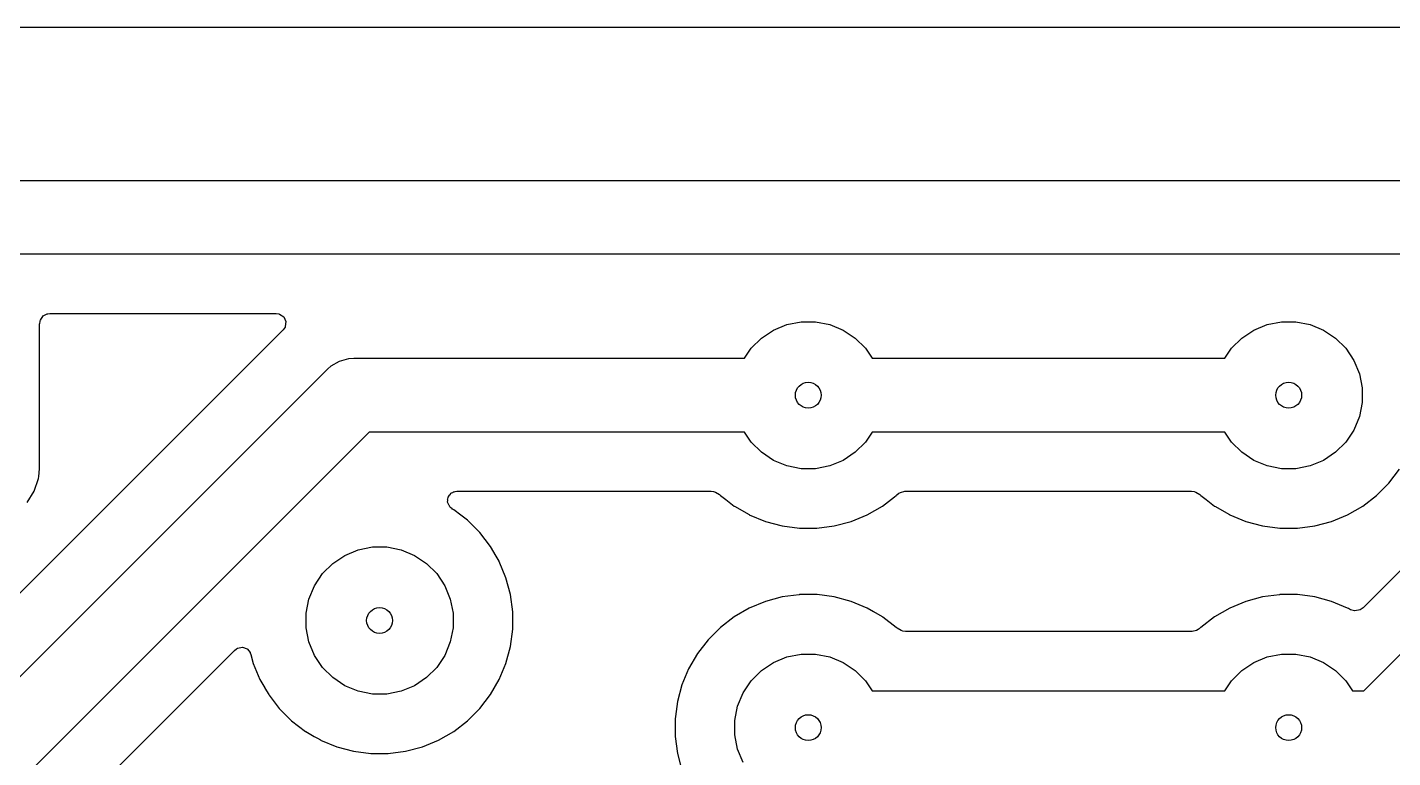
# Model space of a CAD drawing. Header units: millimetres. Extents: x 20 to 124, y -124 to -20.
# Drawn here: x 49.15 to 67.63, y -29.89 to -20 of the extents above; entities that cross this region are included whole.
import ezdxf

# ---------------------------------------------------------------- set-up
doc = ezdxf.new("R2010")
doc.units = ezdxf.units.MM
doc.layers.add('B.Cu', color=153, linetype='CONTINUOUS', true_color=0x4d7fc4)
doc.layers.add('Edge.Cuts', color=254, linetype='CONTINUOUS', true_color=0xd0d2cd)

msp = doc.modelspace()

# ---------------------------------------------------------------- linework, layer by layer
at = {"layer": 'B.Cu', "linetype": 'CONTINUOUS'}
for p, q in [((42.5752, -22.0731), (81.4994, -22.0731)), ((81.292294, -23.0731), (42.782307, -23.0731)), ((49.3205, -24.015429), (49.321146, -24.010939)), ((49.3205, -25.97497), (49.3205, -24.015429)), ((49.321146, -24.010939), (49.325523, -23.980493)), ((49.325523, -23.980493), (49.327886, -23.972448)), ((49.327886, -23.972448), (49.329927, -23.965494)), ((49.329927, -23.965494), (49.367672, -23.906744)), ((49.367672, -23.906744), (49.3677, -23.906719)), ((49.367699, -23.906719), (49.369041, -23.905556)), ((49.3677, -23.906719), (49.367699, -23.906719)), ((49.369041, -23.905556), (49.42392, -23.878077)), ((49.42392, -23.878077), (49.431479, -23.876433)), ((49.431479, -23.876433), (49.457832, -23.8736)), ((49.457832, -23.8736), (52.520023, -23.8736)), ((52.520023, -23.8736), (52.55495, -23.878621)), ((52.55495, -23.878621), (52.565803, -23.881807)), ((52.565803, -23.881807), (52.624584, -23.919577)), ((52.624584, -23.919577), (52.653613, -23.983131)), ((52.653613, -23.983131), (52.643674, -24.05229)), ((59.429715, -24.02306), (59.621983, -23.984815)), ((59.621983, -23.984815), (59.818017, -23.984815)), ((59.818017, -23.984815), (60.010285, -24.02306)), ((65.929715, -24.02306), (66.121983, -23.984815)), ((66.121983, -23.984815), (66.318017, -23.984815)), ((66.318017, -23.984815), (66.510285, -24.02306)), ((52.615372, -24.095442), (40.944788, -35.766026)), ((52.640488, -24.059267), (52.615372, -24.095442)), ((52.643673, -24.052292), (52.640488, -24.059267)), ((52.643674, -24.05229), (52.643673, -24.052292)), ((59.085607, -24.20699), (59.248603, -24.098079)), ((59.248603, -24.098079), (59.429715, -24.02306)), ((60.010285, -24.02306), (60.191397, -24.098079)), ((60.191397, -24.098079), (60.354393, -24.20699)), ((65.585607, -24.20699), (65.748603, -24.098079)), ((65.748603, -24.098079), (65.929715, -24.02306)), ((66.510285, -24.02306), (66.691397, -24.098079)), ((66.691397, -24.098079), (66.854393, -24.20699)), ((58.857191, -24.48), (58.94699, -24.345607)), ((58.94699, -24.345607), (59.085607, -24.20699)), ((60.354393, -24.20699), (60.49301, -24.345607)), ((60.49301, -24.345607), (60.582809, -24.48)), ((65.357191, -24.48), (65.44699, -24.345607)), ((65.44699, -24.345607), (65.585607, -24.20699)), ((66.854393, -24.20699), (66.99301, -24.345607)), ((66.99301, -24.345607), (67.101921, -24.508603)), ((53.265619, -24.583323), (53.378658, -24.51806)), ((53.378658, -24.51806), (53.504737, -24.484277)), ((53.504737, -24.484277), (53.504752, -24.484277)), ((53.504752, -24.484277), (53.57, -24.48)), ((53.57, -24.48), (58.857191, -24.48)), ((60.582809, -24.48), (65.357191, -24.48)), ((67.101921, -24.508603), (67.17694, -24.689715)), ((41.366647, -36.476247), (53.216447, -24.626447)), ((53.216447, -24.626447), (53.265603, -24.583338)), ((53.265603, -24.583338), (53.265619, -24.583323)), ((67.17694, -24.689715), (67.215185, -24.881983)), ((67.215185, -24.881983), (67.215185, -25.078017)), ((67.215185, -25.078017), (67.17694, -25.270285)), ((67.17694, -25.270285), (67.101921, -25.451397)), ((53.777106, -25.48), (42.2202, -37.036906)), ((58.857191, -25.48), (53.777106, -25.48)), ((58.94699, -25.614393), (58.857191, -25.48)), ((60.582809, -25.48), (60.49301, -25.614393)), ((65.357191, -25.48), (60.582809, -25.48)), ((65.44699, -25.614393), (65.357191, -25.48)), ((67.101921, -25.451397), (66.99301, -25.614393)), ((59.085607, -25.75301), (58.94699, -25.614393)), ((60.49301, -25.614393), (60.354393, -25.75301)), ((65.585607, -25.75301), (65.44699, -25.614393)), ((66.99301, -25.614393), (66.854393, -25.75301)), ((59.248603, -25.861921), (59.085607, -25.75301)), ((59.429715, -25.93694), (59.248603, -25.861921)), ((60.191397, -25.861921), (60.010285, -25.93694)), ((60.354393, -25.75301), (60.191397, -25.861921)), ((65.748603, -25.861921), (65.585607, -25.75301)), ((65.929715, -25.93694), (65.748603, -25.861921)), ((66.691397, -25.861921), (66.510285, -25.93694)), ((66.854393, -25.75301), (66.691397, -25.861921)), ((69.30133, -25.782784), (67.227488, -27.856624)), ((49.308416, -26.082209), (49.320451, -25.975383)), ((49.320451, -25.975383), (49.3205, -25.97497)), ((59.621983, -25.975185), (59.429715, -25.93694)), ((59.818017, -25.975185), (59.621983, -25.975185)), ((60.010285, -25.93694), (59.818017, -25.975185)), ((66.121983, -25.975185), (65.929715, -25.93694)), ((66.318017, -25.975185), (66.121983, -25.975185)), ((66.510285, -25.93694), (66.318017, -25.975185)), ((67.576592, -26.169699), (67.720273, -25.98245)), ((49.245789, -26.279522), (49.305368, -26.109255)), ((49.305368, -26.109255), (49.308416, -26.082209)), ((67.409699, -26.336592), (67.576592, -26.169699)), ((49.149816, -26.432262), (49.245789, -26.279522)), ((54.839427, -26.428708), (54.8417, -26.404877)), ((54.840069, -26.398011), (54.843207, -26.389081)), ((54.8417, -26.404877), (54.840069, -26.398011)), ((54.843207, -26.389081), (54.846062, -26.359154)), ((54.846062, -26.359154), (54.859918, -26.341531)), ((54.859918, -26.341531), (54.863235, -26.332093)), ((54.863235, -26.332093), (54.873819, -26.32385)), ((54.873819, -26.32385), (54.889246, -26.30423)), ((54.889246, -26.30423), (54.889822, -26.303819)), ((54.889822, -26.303819), (54.910564, -26.295236)), ((54.910564, -26.295236), (54.918361, -26.289165)), ((54.918361, -26.289165), (54.927166, -26.288366)), ((54.927166, -26.288366), (54.941128, -26.282588)), ((54.941128, -26.282588), (54.943345, -26.282215)), ((54.943345, -26.282215), (54.963899, -26.2805)), ((54.963899, -26.2805), (58.405016, -26.2805)), ((58.405016, -26.2805), (58.439948, -26.285521)), ((58.439948, -26.285521), (58.465192, -26.292934)), ((58.465192, -26.292934), (58.517938, -26.32423)), ((58.517938, -26.32423), (58.530295, -26.336587)), ((58.530295, -26.336587), (58.530302, -26.336593)), ((58.530302, -26.336593), (58.530305, -26.336595)), ((58.530305, -26.336595), (58.530309, -26.336599)), ((58.530309, -26.336599), (58.603438, -26.392712)), ((58.603438, -26.392712), (58.717548, -26.480272)), ((60.72245, -26.480273), (60.887465, -26.353653)), ((60.887465, -26.353653), (60.909694, -26.336596)), ((60.909694, -26.336595), (60.909699, -26.336592)), ((60.909694, -26.336596), (60.909694, -26.336595)), ((60.909699, -26.336592), (60.916868, -26.329422)), ((60.916868, -26.329422), (60.945115, -26.308277)), ((60.945115, -26.308277), (60.96821, -26.295667)), ((60.96821, -26.295667), (61.027635, -26.2805)), ((61.027635, -26.2805), (64.905016, -26.2805)), ((64.905016, -26.2805), (64.939948, -26.285521)), ((64.939948, -26.285521), (64.965192, -26.292934)), ((64.965192, -26.292934), (65.017938, -26.32423)), ((65.017938, -26.32423), (65.030295, -26.336587)), ((65.030295, -26.336587), (65.030302, -26.336593)), ((65.030302, -26.336593), (65.030305, -26.336595)), ((65.030305, -26.336595), (65.030309, -26.336599)), ((65.030309, -26.336599), (65.103438, -26.392712)), ((65.103438, -26.392712), (65.217548, -26.480272)), ((67.22245, -26.480273), (67.409699, -26.336592)), ((67.236194, -28.98), (69.939747, -26.276446)), ((54.854139, -26.457239), (54.839427, -26.428708)), ((54.856218, -26.465989), (54.854139, -26.457239)), ((54.861307, -26.474901), (54.856218, -26.465989)), ((54.865331, -26.478945), (54.861307, -26.474901)), ((54.871446, -26.490802), (54.865331, -26.478945)), ((54.879271, -26.499009), (54.871446, -26.490802)), ((54.882992, -26.502747), (54.879271, -26.499009)), ((54.895526, -26.509284), (54.882992, -26.502747)), ((54.906985, -26.520798), (54.895526, -26.509284)), ((54.916332, -26.526195), (54.906985, -26.520798)), ((54.92245, -26.529727), (54.916332, -26.526195)), ((54.961663, -26.559816), (54.92245, -26.529727)), ((54.983594, -26.576644), (54.961663, -26.559816)), ((55.109689, -26.673399), (54.983594, -26.576644)), ((58.717548, -26.480272), (58.731458, -26.488303)), ((58.731458, -26.488303), (58.848918, -26.556118)), ((58.848918, -26.556118), (58.918516, -26.596301)), ((58.918516, -26.596301), (58.920255, -26.597382)), ((58.920255, -26.597382), (58.92166, -26.598162)), ((58.92166, -26.598162), (58.921938, -26.598277)), ((58.921938, -26.598277), (58.921943, -26.59828)), ((58.921943, -26.59828), (58.921948, -26.598282)), ((58.921948, -26.598282), (58.921951, -26.598284)), ((58.921951, -26.598284), (59.140007, -26.688606)), ((60.299993, -26.688606), (60.518049, -26.598284)), ((60.518049, -26.598284), (60.72245, -26.480273)), ((65.217548, -26.480272), (65.231458, -26.488303)), ((65.231458, -26.488303), (65.348918, -26.556118)), ((65.348918, -26.556118), (65.418516, -26.596301)), ((65.418516, -26.596301), (65.420255, -26.597382)), ((65.420255, -26.597382), (65.42166, -26.598162)), ((65.42166, -26.598162), (65.421938, -26.598277)), ((65.421938, -26.598277), (65.421943, -26.59828)), ((65.421943, -26.59828), (65.421948, -26.598282)), ((65.421948, -26.598282), (65.421951, -26.598284)), ((65.421951, -26.598284), (65.640007, -26.688606)), ((66.799993, -26.688606), (67.018049, -26.598284)), ((67.018049, -26.598284), (67.22245, -26.480273)), ((55.109695, -26.673404), (55.109689, -26.673399)), ((55.109697, -26.673406), (55.109695, -26.673404)), ((55.109704, -26.673412), (55.109697, -26.673406)), ((55.109712, -26.67342), (55.109704, -26.673412)), ((55.276574, -26.840281), (55.109712, -26.67342)), ((59.140007, -26.688606), (59.367986, -26.749693)), ((59.367986, -26.749693), (59.601989, -26.7805)), ((59.601989, -26.7805), (59.601996, -26.7805)), ((59.601996, -26.7805), (59.838004, -26.7805)), ((59.838004, -26.7805), (59.838011, -26.7805)), ((59.838011, -26.7805), (60.072014, -26.749693)), ((60.072014, -26.749693), (60.299993, -26.688606)), ((65.640007, -26.688606), (65.867986, -26.749693)), ((65.867986, -26.749693), (66.101989, -26.7805)), ((66.101989, -26.7805), (66.101996, -26.7805)), ((66.101996, -26.7805), (66.338004, -26.7805)), ((66.338004, -26.7805), (66.338011, -26.7805)), ((66.338011, -26.7805), (66.572014, -26.749693)), ((66.572014, -26.749693), (66.799993, -26.688606)), ((55.276589, -26.840297), (55.276574, -26.840281)), ((55.276595, -26.840305), (55.276589, -26.840297)), ((55.420272, -27.027548), (55.276595, -26.840305)), ((53.285607, -27.25699), (53.448603, -27.148079)), ((53.448603, -27.148079), (53.629715, -27.07306)), ((53.629715, -27.07306), (53.821983, -27.034815)), ((53.821983, -27.034815), (54.018017, -27.034815)), ((54.018017, -27.034815), (54.210285, -27.07306)), ((54.210285, -27.07306), (54.391397, -27.148079)), ((54.391397, -27.148079), (54.554393, -27.25699)), ((55.420273, -27.02755), (55.420272, -27.027548)), ((55.496118, -27.158918), (55.420273, -27.02755)), ((53.14699, -27.395607), (53.285607, -27.25699)), ((54.554393, -27.25699), (54.69301, -27.395607)), ((55.536297, -27.228509), (55.496118, -27.158918)), ((55.537382, -27.230255), (55.536297, -27.228509)), ((55.538162, -27.23166), (55.537382, -27.230255)), ((55.538277, -27.231938), (55.538162, -27.23166)), ((55.53828, -27.231943), (55.538277, -27.231938)), ((55.538282, -27.231948), (55.53828, -27.231943)), ((55.538284, -27.231951), (55.538282, -27.231948)), ((55.628606, -27.450007), (55.538284, -27.231951)), ((53.038079, -27.558603), (53.14699, -27.395607)), ((54.69301, -27.395607), (54.801921, -27.558603)), ((55.689693, -27.677986), (55.628606, -27.450007)), ((52.96306, -27.739715), (53.038079, -27.558603)), ((54.801921, -27.558603), (54.87694, -27.739715)), ((55.7205, -27.911989), (55.689693, -27.677986)), ((59.367992, -27.710305), (59.140001, -27.771395)), ((59.594955, -27.680425), (59.367992, -27.710305)), ((59.595861, -27.680253), (59.594955, -27.680425)), ((59.601981, -27.6795), (59.595861, -27.680253)), ((59.601983, -27.6795), (59.601981, -27.6795)), ((59.601989, -27.6795), (59.601983, -27.6795)), ((59.838011, -27.6795), (59.601989, -27.6795)), ((59.838017, -27.6795), (59.838011, -27.6795)), ((59.838208, -27.6795), (59.838017, -27.6795)), ((59.839889, -27.679747), (59.838208, -27.6795)), ((60.072006, -27.710305), (59.839889, -27.679747)), ((60.299997, -27.771395), (60.072006, -27.710305)), ((65.867992, -27.710305), (65.640001, -27.771395)), ((66.094955, -27.680425), (65.867992, -27.710305)), ((66.095861, -27.680253), (66.094955, -27.680425)), ((66.101981, -27.6795), (66.095861, -27.680253)), ((66.101983, -27.6795), (66.101981, -27.6795)), ((66.101989, -27.6795), (66.101983, -27.6795)), ((66.338011, -27.6795), (66.101989, -27.6795)), ((66.338017, -27.6795), (66.338011, -27.6795)), ((66.338208, -27.6795), (66.338017, -27.6795)), ((66.339889, -27.679747), (66.338208, -27.6795)), ((66.572006, -27.710305), (66.339889, -27.679747)), ((66.799997, -27.771395), (66.572006, -27.710305)), ((52.924815, -27.931983), (52.96306, -27.739715)), ((54.87694, -27.739715), (54.915185, -27.931983)), ((58.921942, -27.861719), (58.717545, -27.97973)), ((58.92195, -27.861715), (58.921942, -27.861719)), ((59.140001, -27.771395), (58.92195, -27.861715)), ((60.518048, -27.861715), (60.299997, -27.771395)), ((60.518065, -27.861724), (60.518048, -27.861715)), ((60.604568, -27.911667), (60.518065, -27.861724)), ((65.421942, -27.861719), (65.217545, -27.97973)), ((65.42195, -27.861715), (65.421942, -27.861719)), ((65.640001, -27.771395), (65.42195, -27.861715)), ((67.018048, -27.861715), (66.799997, -27.771395)), ((67.018052, -27.861717), (67.018048, -27.861715)), ((67.018056, -27.861719), (67.018052, -27.861717)), ((67.030262, -27.868766), (67.018056, -27.861719)), ((67.055247, -27.883191), (67.030262, -27.868766)), ((67.108403, -27.899487), (67.055247, -27.883191)), ((67.185511, -27.885268), (67.117243, -27.900119)), ((67.199232, -27.877776), (67.185511, -27.885268)), ((67.227487, -27.856625), (67.199232, -27.877776)), ((67.227488, -27.856624), (67.227487, -27.856625)), ((52.924815, -28.128017), (52.924815, -27.931983)), ((54.915185, -27.931983), (54.915185, -28.128017)), ((55.7205, -28.148011), (55.7205, -27.911989)), ((58.717536, -27.979736), (58.530309, -28.123399)), ((58.717545, -27.97973), (58.717536, -27.979736)), ((60.604623, -27.911699), (60.604568, -27.911667)), ((60.605135, -27.911995), (60.604623, -27.911699)), ((60.72245, -27.979727), (60.605135, -27.911995)), ((60.722453, -27.979729), (60.72245, -27.979727)), ((60.722454, -27.97973), (60.722453, -27.979729)), ((60.730064, -27.985569), (60.722454, -27.97973)), ((60.730065, -27.98557), (60.730064, -27.985569)), ((60.909689, -28.123399), (60.730065, -27.98557)), ((65.217536, -27.979736), (65.030307, -28.123401)), ((65.217545, -27.97973), (65.217536, -27.979736)), ((67.117236, -27.900118), (67.108403, -27.899487)), ((67.117238, -27.900119), (67.117236, -27.900118)), ((67.117239, -27.900118), (67.117238, -27.900119)), ((67.117243, -27.900119), (67.117239, -27.900118)), ((52.96306, -28.320285), (52.924815, -28.128017)), ((54.915185, -28.128017), (54.87694, -28.320285)), ((55.689693, -28.382014), (55.7205, -28.148011)), ((58.530286, -28.12342), (58.36342, -28.290286)), ((58.530294, -28.123413), (58.530286, -28.12342)), ((58.530309, -28.123399), (58.530294, -28.123413)), ((60.909694, -28.123403), (60.909689, -28.123399)), ((60.909697, -28.123406), (60.909694, -28.123403)), ((60.909704, -28.123412), (60.909697, -28.123406)), ((60.909712, -28.12342), (60.909704, -28.123412)), ((60.922061, -28.135769), (60.909712, -28.12342)), ((60.974806, -28.167065), (60.922061, -28.135769)), ((61.000048, -28.174477), (60.974806, -28.167065)), ((61.034984, -28.1795), (61.000048, -28.174477)), ((64.912365, -28.1795), (61.034984, -28.1795)), ((64.971794, -28.164331), (64.912365, -28.1795)), ((64.994879, -28.151725), (64.971794, -28.164331)), ((65.008798, -28.141305), (64.994879, -28.151725)), ((65.023131, -28.130575), (65.008798, -28.141305)), ((65.030279, -28.123426), (65.023131, -28.130575)), ((65.030291, -28.123415), (65.030279, -28.123426)), ((65.030307, -28.123401), (65.030291, -28.123415)), ((47.689088, -32.700097), (51.955589, -28.433594)), ((51.955589, -28.433594), (51.983837, -28.412448)), ((51.983837, -28.412448), (51.99602, -28.405795)), ((51.99602, -28.405795), (52.064294, -28.390945)), ((52.064294, -28.390945), (52.129755, -28.415362)), ((52.129755, -28.415362), (52.130966, -28.416269)), ((52.130966, -28.416269), (52.131096, -28.416366)), ((52.131096, -28.416366), (52.16828, -28.461419)), ((53.038079, -28.501397), (52.96306, -28.320285)), ((54.87694, -28.320285), (54.801921, -28.501397)), ((55.628606, -28.609993), (55.689693, -28.382014)), ((58.363399, -28.290309), (58.219736, -28.477536)), ((58.363413, -28.290294), (58.363399, -28.290309)), ((58.36342, -28.290286), (58.363413, -28.290294)), ((52.16828, -28.461419), (52.17047, -28.465927)), ((52.17047, -28.465927), (52.17871, -28.488017)), ((52.17871, -28.488017), (52.211395, -28.609997)), ((52.211395, -28.609997), (52.301715, -28.828048)), ((53.14699, -28.664393), (53.038079, -28.501397)), ((54.801921, -28.501397), (54.69301, -28.664393)), ((55.538284, -28.828049), (55.628606, -28.609993)), ((58.21973, -28.477545), (58.101719, -28.681942)), ((58.219736, -28.477536), (58.21973, -28.477545)), ((59.085607, -28.70699), (59.248603, -28.598079)), ((59.248603, -28.598079), (59.429715, -28.52306)), ((59.429715, -28.52306), (59.621983, -28.484815)), ((59.621983, -28.484815), (59.818017, -28.484815)), ((59.818017, -28.484815), (60.010285, -28.52306)), ((60.010285, -28.52306), (60.191397, -28.598079)), ((60.191397, -28.598079), (60.354393, -28.70699)), ((65.585607, -28.70699), (65.748603, -28.598079)), ((65.748603, -28.598079), (65.929715, -28.52306)), ((65.929715, -28.52306), (66.121983, -28.484815)), ((66.121983, -28.484815), (66.318017, -28.484815)), ((66.318017, -28.484815), (66.510285, -28.52306)), ((66.510285, -28.52306), (66.691397, -28.598079)), ((66.691397, -28.598079), (66.854393, -28.70699)), ((53.285607, -28.80301), (53.14699, -28.664393)), ((53.448603, -28.911921), (53.285607, -28.80301)), ((54.554393, -28.80301), (54.391397, -28.911921)), ((54.69301, -28.664393), (54.554393, -28.80301)), ((58.101715, -28.68195), (58.011395, -28.900001)), ((58.101719, -28.681942), (58.101715, -28.68195)), ((58.94699, -28.845607), (59.085607, -28.70699)), ((60.354393, -28.70699), (60.49301, -28.845607)), ((65.44699, -28.845607), (65.585607, -28.70699)), ((66.854393, -28.70699), (66.99301, -28.845607)), ((52.301715, -28.828048), (52.301719, -28.828056)), ((52.301719, -28.828056), (52.3681, -28.94303)), ((52.3681, -28.94303), (52.368124, -28.94307)), ((52.368124, -28.94307), (52.368473, -28.943675)), ((52.368473, -28.943675), (52.419727, -29.03245)), ((53.629715, -28.98694), (53.448603, -28.911921)), ((53.821983, -29.025185), (53.629715, -28.98694)), ((54.210285, -28.98694), (54.018017, -29.025185)), ((54.391397, -28.911921), (54.210285, -28.98694)), ((55.420273, -29.03245), (55.538284, -28.828049)), ((58.011395, -28.900001), (57.950305, -29.127992)), ((58.838079, -29.008603), (58.94699, -28.845607)), ((60.49301, -28.845607), (60.582809, -28.98)), ((60.582809, -28.98), (65.357191, -28.98)), ((65.357191, -28.98), (65.44699, -28.845607)), ((66.99301, -28.845607), (67.082809, -28.98)), ((67.082809, -28.98), (67.236194, -28.98)), ((52.419727, -29.03245), (52.419729, -29.032453)), ((52.419729, -29.032453), (52.41973, -29.032454)), ((52.41973, -29.032454), (52.425479, -29.039947)), ((52.425479, -29.039947), (52.425482, -29.039951)), ((52.425482, -29.039951), (52.563399, -29.219689)), ((54.018017, -29.025185), (53.821983, -29.025185)), ((55.276592, -29.219699), (55.420273, -29.03245)), ((57.950305, -29.127992), (57.923968, -29.328048)), ((58.76306, -29.189715), (58.838079, -29.008603)), ((52.563399, -29.219689), (52.563403, -29.219694)), ((52.563403, -29.219694), (52.563406, -29.219697)), ((52.563406, -29.219697), (52.563412, -29.219704)), ((52.563412, -29.219704), (52.56342, -29.219712)), ((52.56342, -29.219712), (52.730281, -29.386574)), ((55.109699, -29.386592), (55.276592, -29.219699)), ((57.919501, -29.361979), (57.9195, -29.361995)), ((57.9195, -29.361995), (57.9195, -29.598004)), ((57.923968, -29.328048), (57.919501, -29.361979)), ((58.724815, -29.381983), (58.76306, -29.189715)), ((52.730281, -29.386574), (52.730297, -29.386589)), ((52.730297, -29.386589), (52.730305, -29.386595)), ((52.730305, -29.386595), (52.917548, -29.530272)), ((52.917548, -29.530272), (52.920995, -29.532262)), ((52.920995, -29.532262), (53.034864, -29.598004)), ((54.718049, -29.648284), (54.92245, -29.530273)), ((54.92245, -29.530273), (55.109699, -29.386592)), ((58.724815, -29.578017), (58.724815, -29.381983)), ((53.034864, -29.598004), (53.081137, -29.62472)), ((53.081137, -29.62472), (53.118503, -29.646294)), ((53.118503, -29.646294), (53.120245, -29.647376)), ((53.120245, -29.647376), (53.121663, -29.648163)), ((53.121663, -29.648163), (53.121937, -29.648276)), ((53.121937, -29.648276), (53.121943, -29.64828)), ((53.121943, -29.64828), (53.121948, -29.648282)), ((53.121948, -29.648282), (53.121951, -29.648284)), ((53.121951, -29.648284), (53.340007, -29.738606)), ((53.340007, -29.738606), (53.567986, -29.799693)), ((54.272014, -29.799693), (54.499993, -29.738606)), ((54.499993, -29.738606), (54.718049, -29.648284)), ((57.9195, -29.598004), (57.919501, -29.59802)), ((57.919501, -29.59802), (57.919503, -29.598035)), ((57.919503, -29.598035), (57.950305, -29.832006)), ((58.76306, -29.770285), (58.724815, -29.578017)), ((53.567986, -29.799693), (53.801989, -29.8305)), ((53.801989, -29.8305), (53.801996, -29.8305)), ((53.801996, -29.8305), (54.038004, -29.8305)), ((54.038004, -29.8305), (54.038011, -29.8305)), ((54.038011, -29.8305), (54.272014, -29.799693)), ((57.950305, -29.832006), (58.011395, -30.059997)), ((58.838079, -29.951397), (58.76306, -29.770285))]:
    msp.add_line(p, q, dxfattribs=at)
at = {"layer": 'B.Cu'}
for centre in [(59.72, -24.98), (59.72, -24.98), (66.22, -24.98), (66.22, -24.98), (53.92, -28.03), (53.92, -28.03), (59.72, -29.48), (59.72, -29.48), (66.22, -29.48), (66.22, -29.48)]:
    msp.add_circle(centre, 0.175, dxfattribs=at)
at = {"layer": 'Edge.Cuts', "linetype": 'CONTINUOUS'}
msp.add_line((20, -20), (124, -20), dxfattribs=at)

doc.saveas('drawing.dxf')
